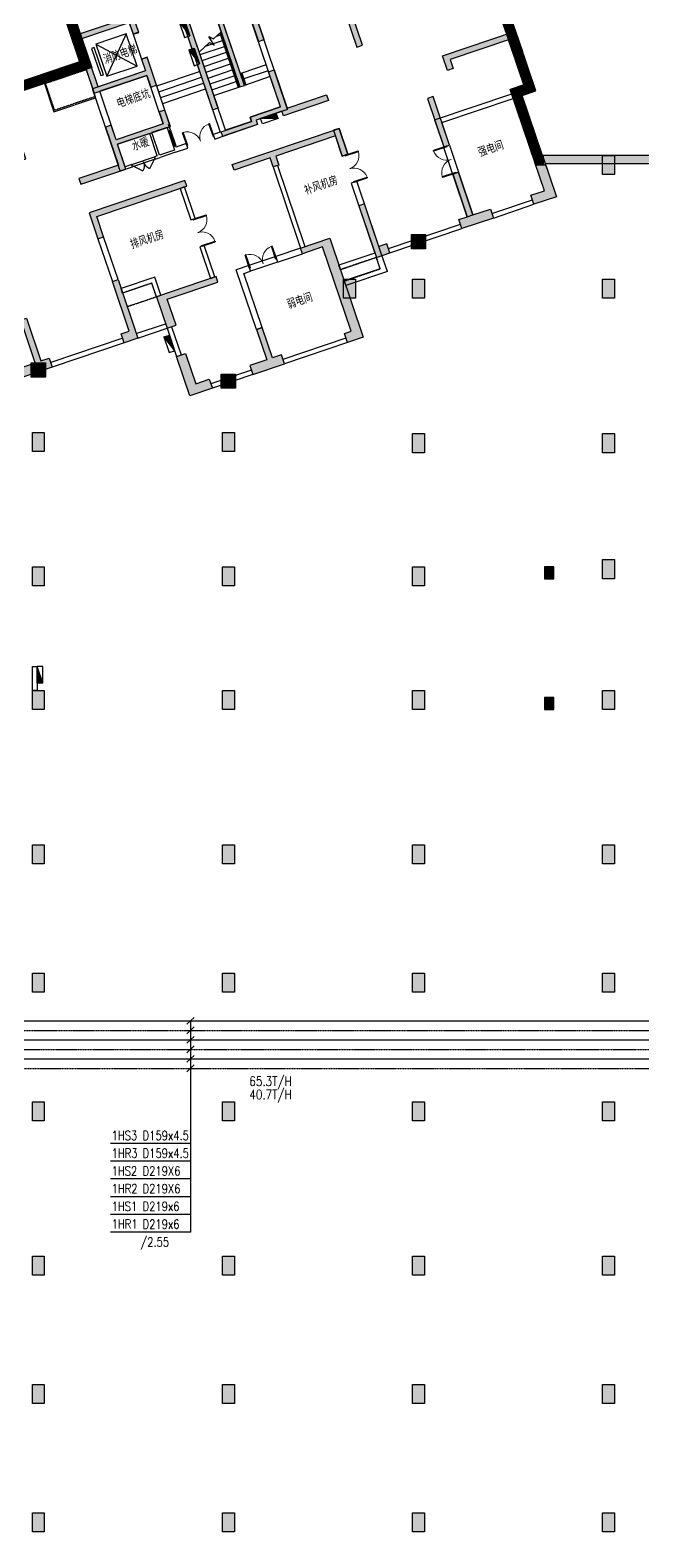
# Model space of a CAD drawing. Extents: x -1348811 to 123514, y -640545 to 749356.
# Drawn here: x -42993 to -17191, y 313260 to 376438 of the extents above; entities that cross this region are included whole.
import ezdxf

# ---------------------------------------------------------------- set-up
doc = ezdxf.new("R2010")
doc.units = 0
doc.header["$LTSCALE"] = 10
doc.header["$MEASUREMENT"] = 0
doc.linetypes.add('DASH', pattern=[0.35, 0.25, -0.1])
doc.layers.get('0').update_dxf_attribs({"linetype": 'CONTINUOUS'})
for name, color, linetype in [('ac-heat-gs', 9, 'CONTINUOUS'), ('AC-PIPE-DIM1', 20, 'CONTINUOUS'), ('COLU', 1, 'CONTINUOUS'), ('COLU_HATCH', 252, 'CONTINUOUS'), ('DIM_SYMB', 3, 'CONTINUOUS'), ('dxsqt', 1, 'CONTINUOUS'), ('jlq', 1, 'CONTINUOUS'), ('JPS-J-0', 6, 'CONTINUOUS'), ('JPS-WALL', 7, 'CONTINUOUS'), ('JPS-X-TEXT', 1, 'CONTINUOUS'), ('JPS-XHS', 7, 'CONTINUOUS'), ('jz', 121, 'CONTINUOUS'), ('OUTLINE', 93, 'DASH'), ('PUB_HATCH', 9, 'CONTINUOUS'), ('Q-200填充', 9, 'CONTINUOUS'), ('STAIR', 9, 'CONTINUOUS'), ('TEXT', 7, 'CONTINUOUS'), ('wall', 8, 'CONTINUOUS'), ('WINDOW', 4, 'CONTINUOUS'), ('防火分区', 6, 'CONTINUOUS')]:
    doc.layers.add(name, color=color, linetype=linetype)
doc.layers.add('ac-temp', color=1, linetype='CONTINUOUS', plot=False)
doc.layers.get('防火分区').off()
doc.styles.add('AC-TXT', font='tj-romans1.shx', dxfattribs={"width": 0.8})
doc.styles.add('TEXT', font='tjromans.shx', dxfattribs={"width": 0.8, "height": 400, "bigfont": 'tjhztxt.shx'})

# ---------------------------------------------------------------- blocks, each defined once
blk = doc.blocks.new('zw')
at = {"layer": 'COLU_HATCH'}
for points in [[(55950, 22500), (56450, 22500), (56450, 21700), (55950, 21700)], [(47899, 19176), (48499, 19176), (48499, 18576), (47899, 18576)], [(45049, 17300), (45549, 17300), (45549, 16500), (45049, 16500)], [(47950, 17300), (48450, 17300), (48450, 16500), (47950, 16500)], [(55950, 17300), (56450, 17300), (56450, 16500), (55950, 16500)], [(31899, 13775), (32499, 13775), (32499, 13175), (31899, 13175)], [(39899, 13309), (40499, 13309), (40499, 12709), (39899, 12709)], [(31950, 10850), (32450, 10850), (32450, 10050), (31950, 10050)], [(39950, 10850), (40450, 10850), (40450, 10050), (39950, 10050)], [(47950, 10800), (48450, 10800), (48450, 10000), (47950, 10000)], [(55950, 10800), (56450, 10800), (56450, 10000), (55950, 10000)], [(31950, 5200), (32450, 5200), (32450, 4400), (31950, 4400)], [(39950, 5200), (40450, 5200), (40450, 4400), (39950, 4400)], [(47950, 5200), (48450, 5200), (48450, 4400), (47950, 4400)], [(53500, 4700), (53900, 4700), (53900, 5200), (53500, 5200)], [(55950, 5500), (56450, 5500), (56450, 4700), (55950, 4700)], [(55950, 0), (56450, 0), (56450, -800), (55950, -800)], [(31950, 0), (32450, 0), (32450, -800), (31950, -800)], [(39950, 0), (40450, 0), (40450, -800), (39950, -800)], [(47950, 0), (48450, 0), (48450, -800), (47950, -800)], [(53500, -800), (53900, -800), (53900, -300), (53500, -300)], [(31950, -6500), (32450, -6500), (32450, -7300), (31950, -7300)], [(39950, -6500), (40450, -6500), (40450, -7300), (39950, -7300)], [(47950, -6500), (48450, -6500), (48450, -7300), (47950, -7300)], [(55950, -6500), (56450, -6500), (56450, -7300), (55950, -7300)], [(31950, -11900), (32450, -11900), (32450, -12700), (31950, -12700)], [(39950, -11900), (40450, -11900), (40450, -12700), (39950, -12700)], [(47950, -11900), (48450, -11900), (48450, -12700), (47950, -12700)], [(55950, -11900), (56450, -11900), (56450, -12700), (55950, -12700)], [(31950, -17300), (32450, -17300), (32450, -18100), (31950, -18100)], [(39950, -17300), (40450, -17300), (40450, -18100), (39950, -18100)], [(47950, -17300), (48450, -17300), (48450, -18100), (47950, -18100)], [(55950, -17300), (56450, -17300), (56450, -18100), (55950, -18100)], [(31950, -23800), (32450, -23800), (32450, -24600), (31950, -24600)], [(39950, -23800), (40450, -23800), (40450, -24600), (39950, -24600)], [(47950, -23800), (48450, -23800), (48450, -24600), (47950, -24600)], [(55950, -23800), (56450, -23800), (56450, -24600), (55950, -24600)], [(31950, -29200), (32450, -29200), (32450, -30000), (31950, -30000)], [(39950, -29200), (40450, -29200), (40450, -30000), (39950, -30000)], [(47950, -29200), (48450, -29200), (48450, -30000), (47950, -30000)], [(55950, -29200), (56450, -29200), (56450, -30000), (55950, -30000)], [(31950, -34600), (32450, -34600), (32450, -35400), (31950, -35400)], [(39950, -34600), (40450, -34600), (40450, -35400), (39950, -35400)], [(47950, -34600), (48450, -34600), (48450, -35400), (47950, -35400)], [(55950, -34600), (56450, -34600), (56450, -35400), (55950, -35400)]]:
    blk.add_hatch(color=256, dxfattribs=at).paths.add_polyline_path(points)
at = {"layer": 'COLU'}
for points in [[(55950, 22500), (56450, 22500), (56450, 21700), (55950, 21700)], [(47899, 19176), (48499, 19176), (48499, 18576), (47899, 18576)], [(45049, 17300), (45549, 17300), (45549, 16500), (45049, 16500)], [(47950, 17300), (48450, 17300), (48450, 16500), (47950, 16500)], [(55950, 17300), (56450, 17300), (56450, 16500), (55950, 16500)], [(31899, 13775), (32499, 13775), (32499, 13175), (31899, 13175)], [(39899, 13309), (40499, 13309), (40499, 12709), (39899, 12709)], [(31950, 10850), (32450, 10850), (32450, 10050), (31950, 10050)], [(39950, 10850), (40450, 10850), (40450, 10050), (39950, 10050)], [(47950, 10800), (48450, 10800), (48450, 10000), (47950, 10000)], [(55950, 10800), (56450, 10800), (56450, 10000), (55950, 10000)], [(31950, 5200), (32450, 5200), (32450, 4400), (31950, 4400)], [(39950, 5200), (40450, 5200), (40450, 4400), (39950, 4400)], [(47950, 5200), (48450, 5200), (48450, 4400), (47950, 4400)], [(53500, 4700), (53900, 4700), (53900, 5200), (53500, 5200)], [(55950, 5500), (56450, 5500), (56450, 4700), (55950, 4700)], [(55950, 0), (56450, 0), (56450, -800), (55950, -800)], [(31950, 0), (32450, 0), (32450, -800), (31950, -800)], [(39950, 0), (40450, 0), (40450, -800), (39950, -800)], [(47950, 0), (48450, 0), (48450, -800), (47950, -800)], [(53500, -800), (53900, -800), (53900, -300), (53500, -300)], [(31950, -6500), (32450, -6500), (32450, -7300), (31950, -7300)], [(39950, -6500), (40450, -6500), (40450, -7300), (39950, -7300)], [(47950, -6500), (48450, -6500), (48450, -7300), (47950, -7300)], [(55950, -6500), (56450, -6500), (56450, -7300), (55950, -7300)], [(31950, -11900), (32450, -11900), (32450, -12700), (31950, -12700)], [(39950, -11900), (40450, -11900), (40450, -12700), (39950, -12700)], [(47950, -11900), (48450, -11900), (48450, -12700), (47950, -12700)], [(55950, -11900), (56450, -11900), (56450, -12700), (55950, -12700)], [(31950, -17300), (32450, -17300), (32450, -18100), (31950, -18100)], [(39950, -17300), (40450, -17300), (40450, -18100), (39950, -18100)], [(47950, -17300), (48450, -17300), (48450, -18100), (47950, -18100)], [(55950, -17300), (56450, -17300), (56450, -18100), (55950, -18100)], [(31950, -23800), (32450, -23800), (32450, -24600), (31950, -24600)], [(39950, -23800), (40450, -23800), (40450, -24600), (39950, -24600)], [(47950, -23800), (48450, -23800), (48450, -24600), (47950, -24600)], [(55950, -23800), (56450, -23800), (56450, -24600), (55950, -24600)], [(31950, -29200), (32450, -29200), (32450, -30000), (31950, -30000)], [(39950, -29200), (40450, -29200), (40450, -30000), (39950, -30000)], [(47950, -29200), (48450, -29200), (48450, -30000), (47950, -30000)], [(55950, -29200), (56450, -29200), (56450, -30000), (55950, -30000)], [(31950, -34600), (32450, -34600), (32450, -35400), (31950, -35400)], [(39950, -34600), (40450, -34600), (40450, -35400), (39950, -35400)], [(47950, -34600), (48450, -34600), (48450, -35400), (47950, -35400)], [(55950, -34600), (56450, -34600), (56450, -35400), (55950, -35400)]]:
    blk.add_lwpolyline(points, close=True, dxfattribs=at)
blk = doc.blocks.new('jlqq')
at = {"layer": 'PUB_HATCH'}
blk.add_hatch(color=256, dxfattribs=at).paths.add_polyline_path([(76705, 15785), (76355, 15785), (76355, 15285), (54578, 15285), (54696, 14935), (76705, 14935)])
at = {"layer": 'jlq'}
for p, q in [((76355, 15285), (54578, 15285)), ((54696, 14935), (54578, 15285)), ((76705, 14935), (54696, 14935))]:
    blk.add_line(p, q, dxfattribs=at)
blk = doc.blocks.new('D-JG--1F')
at = {"layer": 'PUB_HATCH'}
h = blk.add_hatch(color=256, dxfattribs=at)
h.paths.add_polyline_path([(21450, -10000), (19050, -10000), (19050, -10400), (18800, -10400), (18800, -9750), (21450, -9750)])
h.paths.add_polyline_path([(30950, -400), (30950, 300), (28200, 300), (28200, -2700), (27300, -2700), (27300, -3100), (28350, -3100), (28350, -4150), (30700, -4150), (30700, -4675), (30950, -4675), (30950, -3425), (30700, -3425), (30700, -3950), (28600, -3950), (28600, -1800), (30700, -1800), (30700, -2325), (30950, -2325), (30950, -1600), (28600, -1600), (28600, -100), (30700, -100), (30700, -400)])
h.paths.add_polyline_path([(35600, -7600), (35600, -7400), (34450, -7400), (34450, -7600), (32900, -7600), (32900, -7400), (34250, -7400), (34250, -7200), (35600, -7200), (35600, -5650), (35850, -5650), (35850, -7350), (37600, -7350), (37600, -7600)])
h.paths.add_polyline_path([(24750, -3100), (25100, -3100), (25100, -2700), (23550, -2700), (23550, -3100), (24500, -3100), (24500, -5850), (24750, -5850)])
h.paths.add_polyline_path([(39100, -2700), (39100, -3100), (39450, -3100), (39450, -5850), (39700, -5850), (39700, -3100), (40650, -3100), (40650, -2700)])
h.paths.add_polyline_path([(37650, -8850), (37650, -10000), (37400, -10000), (37400, -9100), (34750, -9100), (34750, -9500), (34500, -9500), (34500, -9100), (32900, -9100), (32900, -8850)])
h.paths.add_polyline_path([(42750, -7350), (46000, -7350), (46000, -8250), (45600, -8250), (45600, -7600), (43000, -7600), (43000, -8000), (42750, -8000)])
h.paths.add_polyline_path([(19800, -14100), (19050, -14100), (19050, -12850), (18800, -12850), (18800, -14500), (19800, -14500)])
h.paths.add_polyline_path([(22625, -14100), (23000, -14100), (23000, -14500), (21600, -14500), (21600, -14100), (22375, -14100), (22375, -12200), (22625, -12200)])
h.paths.add_polyline_path([(26800, -14500), (26200, -14500), (26200, -14100), (26550, -14100), (26550, -11900), (26800, -11900)])
h.paths.add_polyline_path([(22625, -11000), (22375, -11000), (22375, -8850), (22625, -8850)])
h.paths.add_polyline_path([(29100, -17100), (29100, -17500), (28100, -17500), (28100, -15750), (28500, -15750), (28500, -17100)])
h.paths.add_polyline_path([(32300, -17100), (31900, -17100), (31900, -15750), (31650, -15750), (31650, -17100), (30900, -17100), (30900, -17500), (32300, -17500)])
h.paths.add_polyline_path([(35800, -17500), (35100, -17500), (35100, -17100), (35400, -17100), (35400, -13350), (34500, -13350), (34500, -13100), (35800, -13100)])
h.paths.add_polyline_path([(28100, -14500), (28500, -14500), (28500, -13350), (30750, -13350), (30750, -13100), (28100, -13100)])
h.paths.add_polyline_path([(26800, -10000), (26800, -9100), (30800, -9100), (30800, -8850), (26550, -8850), (26550, -10000)])
h.paths.add_polyline_path([(28350, -5650), (28350, -7350), (26600, -7350), (26600, -7600), (28600, -7600), (28600, -6500), (30950, -6500), (30950, -6500), (30950, -5775), (30700, -5775), (30700, -6300), (28600, -6300), (28600, -5650)])
h.paths.add_polyline_path([(33100, -1500), (32850, -1500), (32850, -6400), (33100, -6400)])
h.paths.add_polyline_path([(35600, -400), (35600, -4300), (35850, -4300), (35850, -3100), (36900, -3100), (36900, -2700), (36000, -2700), (36000, 0), (35000, 0), (35000, -400)])
h.paths.add_polyline_path([(38000, -14100), (37650, -14100), (37650, -12200), (37400, -12200), (37400, -14500), (38000, -14500)])
h.paths.add_polyline_path([(41575, -8850), (41575, -11000), (41825, -11000), (41825, -8850)])
h.paths.add_polyline_path([(42600, -14100), (42600, -14500), (41200, -14500), (41200, -14100), (41575, -14100), (41575, -12200), (41825, -12200), (41825, -14100)])
h.paths.add_polyline_path([(45000, -14100), (45000, -12850), (45400, -12850), (45400, -14500), (44400, -14500), (44400, -14100)])
h.paths.add_polyline_path([(45600, -9150), (45600, -9600), (45000, -9600), (45000, -10000), (45000, -10000), (45000, -11450), (45400, -11450), (45400, -10000), (46000, -10000), (46000, -9150)])
h.paths.add_polyline_path([(45600, -3900), (45600, -5500), (46000, -5500), (46000, -3500), (44900, -3500), (44900, -3900)])
h.paths.add_polyline_path([(34250, -1700), (34250, -5860), (34450, -5860), (34450, -1700)])
h.paths.add_polyline_path([(34250, -1700), (34250, -5860), (34450, -5860), (34450, -1700)])
h.paths.add_polyline_path([(14550, -7350), (21450, -7350), (21450, -8000), (21200, -8000), (21200, -7600), (18125, -7600), (18125, -10000), (17875, -10000), (17875, -7600), (14800, -7600), (14800, -8000), (14550, -8000)])
h.paths.add_polyline_path([(14550, -10000), (16950, -10000), (16950, -10400), (17200, -10400), (17200, -9750), (14550, -9750)])
h.paths.add_polyline_path([(5050, -400), (5050, 300), (7800, 300), (7800, -2700), (8700, -2700), (8700, -3100), (7650, -3100), (7650, -4150), (5300, -4150), (5300, -4675), (5050, -4675), (5050, -3425), (5300, -3425), (5300, -3950), (7400, -3950), (7400, -1800), (5300, -1800), (5300, -2325), (5050, -2325), (5050, -1600), (7400, -1600), (7400, -100), (5300, -100), (5300, -400)])
h.paths.add_polyline_path([(400, -7600), (400, -7400), (1550, -7400), (1550, -7600), (3100, -7600), (3100, -7400), (1750, -7400), (1750, -7200), (400, -7200), (400, -5650), (150, -5650), (150, -7350), (-1600, -7350), (-1600, -7600)])
h.paths.add_polyline_path([(11250, -3100), (10900, -3100), (10900, -2700), (12450, -2700), (12450, -3100), (11500, -3100), (11500, -5850), (11250, -5850)])
h.paths.add_polyline_path([(-3100, -2700), (-3100, -3100), (-3450, -3100), (-3450, -5850), (-3700, -5850), (-3700, -3100), (-4650, -3100), (-4650, -2700)])
h.paths.add_polyline_path([(-1650, -8850), (-1650, -10000), (-1400, -10000), (-1400, -9100), (1250, -9100), (1250, -9500), (1500, -9500), (1500, -9100), (3100, -9100), (3100, -8850)])
h.paths.add_polyline_path([(-6750, -7350), (-10000, -7350), (-10000, -8250), (-9600, -8250), (-9600, -7600), (-7000, -7600), (-7000, -8000), (-6750, -8000)])
h.paths.add_polyline_path([(16200, -14100), (16950, -14100), (16950, -12850), (17200, -12850), (17200, -14500), (16200, -14500)])
h.paths.add_polyline_path([(13375, -14100), (13000, -14100), (13000, -14500), (14400, -14500), (14400, -14100), (13625, -14100), (13625, -12200), (13375, -12200)])
h.paths.add_polyline_path([(9200, -14500), (9800, -14500), (9800, -14100), (9450, -14100), (9450, -11900), (9200, -11900)])
h.paths.add_polyline_path([(13375, -11000), (13625, -11000), (13625, -8850), (13375, -8850)])
h.paths.add_polyline_path([(6900, -17100), (6900, -17500), (7900, -17500), (7900, -15750), (7500, -15750), (7500, -17100)])
h.paths.add_polyline_path([(3700, -17100), (4100, -17100), (4100, -15750), (4350, -15750), (4350, -17100), (5100, -17100), (5100, -17500), (3700, -17500)])
h.paths.add_polyline_path([(200, -17500), (900, -17500), (900, -17100), (600, -17100), (600, -13350), (1500, -13350), (1500, -13100), (200, -13100)])
h.paths.add_polyline_path([(7900, -14500), (7500, -14500), (7500, -13350), (5250, -13350), (5250, -13100), (7900, -13100)])
h.paths.add_polyline_path([(9200, -10000), (9200, -9100), (5200, -9100), (5200, -8850), (9450, -8850), (9450, -10000)])
h.paths.add_polyline_path([(7650, -5650), (7650, -7350), (9400, -7350), (9400, -7600), (7400, -7600), (7400, -6500), (5050, -6500), (5050, -6500), (5050, -5775), (5300, -5775), (5300, -6300), (7400, -6300), (7400, -5650)])
h.paths.add_polyline_path([(2900, -1500), (3150, -1500), (3150, -6400), (2900, -6400)])
h.paths.add_polyline_path([(400, -400), (400, -4300), (150, -4300), (150, -3100), (-900, -3100), (-900, -2700), (0, -2700), (0, 0), (1000, 0), (1000, -400)])
h.paths.add_polyline_path([(-2000, -14100), (-1650, -14100), (-1650, -12200), (-1400, -12200), (-1400, -14500), (-2000, -14500)])
h.paths.add_polyline_path([(-5575, -8850), (-5575, -11000), (-5825, -11000), (-5825, -8850)])
h.paths.add_polyline_path([(-6600, -14100), (-6600, -14500), (-5200, -14500), (-5200, -14100), (-5575, -14100), (-5575, -12200), (-5825, -12200), (-5825, -14100)])
h.paths.add_polyline_path([(-9000, -14100), (-9000, -12850), (-9400, -12850), (-9400, -14500), (-8400, -14500), (-8400, -14100)])
h.paths.add_polyline_path([(-9600, -9150), (-9600, -9600), (-9000, -9600), (-9000, -10000), (-9000, -10000), (-9000, -11450), (-9400, -11450), (-9400, -10000), (-10000, -10000), (-10000, -9150)])
h.paths.add_polyline_path([(-9600, -3900), (-9600, -5500), (-10000, -5500), (-10000, -3500), (-8900, -3500), (-8900, -3900)])
h.paths.add_polyline_path([(1750, -1700), (1750, -5860), (1550, -5860), (1550, -1700)])
h.paths.add_polyline_path([(1750, -1700), (1750, -5860), (1550, -5860), (1550, -1700)])
edge = h.paths.add_edge_path(flags=17)
edge.add_line((17875, -5500), (18125, -5500))
edge.add_line((18125, -5500), (18125, -3900))
edge.add_line((18125, -3900), (19300, -3900))
edge.add_line((19300, -3900), (19300, -3500))
edge.add_line((19300, -3500), (16700, -3500))
edge.add_line((16700, -3500), (16700, -3900))
edge.add_line((16700, -3900), (17875, -3900))
edge.add_line((17875, -3900), (17875, -5500))
edge.add_line((17875, -5500), (18125, -5500))
h.paths.add_polyline_path([(17875, -5500), (18125, -5500), (18125, -3900), (19300, -3900), (19300, -3500), (16700, -3500), (16700, -3900), (17875, -3900)], flags=17)
edge = h.paths.add_edge_path()
edge.add_line((21600, -3100), (22350, -3100))
edge.add_line((22350, -3100), (22350, -2700))
edge.add_line((22350, -2700), (21200, -2700))
edge.add_line((21200, -2700), (21200, -3500))
edge.add_line((21200, -3500), (20900, -3500))
edge.add_line((20900, -3500), (20900, -3900))
edge.add_line((20900, -3900), (21200, -3900))
edge.add_line((21200, -3900), (21200, -5150))
edge.add_line((21200, -5150), (21450, -5150))
edge.add_line((21450, -5150), (21450, -3900))
edge.add_line((21450, -3900), (21600, -3900))
edge.add_line((21600, -3900), (21600, -3100))
edge.add_line((42600, -3100), (41850, -3100))
edge.add_line((41850, -3100), (41850, -2700))
edge.add_line((41850, -2700), (43000, -2700))
edge.add_line((43000, -2700), (43000, -3500))
edge.add_line((43000, -3500), (43300, -3500))
edge.add_line((43300, -3500), (43300, -3900))
edge.add_line((43300, -3900), (43000, -3900))
edge.add_line((43000, -3900), (43000, -5150))
edge.add_line((43000, -5150), (42750, -5150))
edge.add_line((42750, -5150), (42750, -3900))
edge.add_line((42750, -3900), (42600, -3900))
edge.add_line((42600, -3900), (42600, -3100))
edge.add_line((14400, -3100), (13650, -3100))
edge.add_line((13650, -3100), (13650, -2700))
edge.add_line((13650, -2700), (14800, -2700))
edge.add_line((14800, -2700), (14800, -3500))
edge.add_line((14800, -3500), (15100, -3500))
edge.add_line((15100, -3500), (15100, -3900))
edge.add_line((15100, -3900), (14800, -3900))
edge.add_line((14800, -3900), (14800, -5150))
edge.add_line((14800, -5150), (14550, -5150))
edge.add_line((14550, -5150), (14550, -3900))
edge.add_line((14550, -3900), (14400, -3900))
edge.add_line((14400, -3900), (14400, -3100))
edge.add_line((-6600, -3100), (-5850, -3100))
edge.add_line((-5850, -3100), (-5850, -2700))
edge.add_line((-5850, -2700), (-7000, -2700))
edge.add_line((-7000, -2700), (-7000, -3500))
edge.add_line((-7000, -3500), (-7300, -3500))
edge.add_line((-7300, -3500), (-7300, -3900))
edge.add_line((-7300, -3900), (-7000, -3900))
edge.add_line((-7000, -3900), (-7000, -5150))
edge.add_line((-7000, -5150), (-6750, -5150))
edge.add_line((-6750, -5150), (-6750, -3900))
edge.add_line((-6750, -3900), (-6600, -3900))
edge.add_line((-6600, -3900), (-6600, -3100))
for points in [[(1750, -1700), (1550, -1700), (1550, -5860), (1750, -5860)], [(34450, -1700), (34250, -1700), (34250, -5860), (34450, -5860)], [(-5850, -3100), (-5850, -2700), (-7000, -2700), (-7000, -3500), (-7300, -3500), (-7300, -3900), (-7000, -3900), (-7000, -5150), (-6750, -5150), (-6750, -3900), (-6600, -3900), (-6600, -3100)], [(14400, -3900), (14550, -3900), (14550, -5150), (14800, -5150), (14800, -3900), (15100, -3900), (15100, -3500), (14800, -3500), (14800, -2700), (13650, -2700), (13650, -3100), (14400, -3100)], [(22350, -3100), (22350, -2700), (21200, -2700), (21200, -3500), (20900, -3500), (20900, -3900), (21200, -3900), (21200, -5150), (21450, -5150), (21450, -3900), (21600, -3900), (21600, -3100)], [(42600, -3900), (42750, -3900), (42750, -5150), (43000, -5150), (43000, -3900), (43300, -3900), (43300, -3500), (43000, -3500), (43000, -2700), (41850, -2700), (41850, -3100), (42600, -3100)]]:
    blk.add_hatch(color=256, dxfattribs=at).paths.add_polyline_path(points)
at = {"layer": 'dxsqt'}
for points in [[(400, -400), (400, -4300), (150, -4300), (150, -3100), (-900, -3100), (-900, -2700), (0, -2700), (0, 0), (1000, 0), (1000, -400), (400, -400)], [(5050, -400), (5050, 300), (7800, 300), (7800, -2700), (8700, -2700), (8700, -3100), (7650, -3100), (7650, -4150), (5300, -4150), (5300, -4675), (5050, -4675), (5050, -3425), (5300, -3425), (5300, -3950), (7400, -3950), (7400, -1800), (5300, -1800), (5300, -2325), (5050, -2325), (5050, -1600), (7400, -1600), (7400, -100), (5300, -100), (5300, -400), (5050, -400)], [(30950, -400), (30950, 300), (28200, 300), (28200, -2700), (27300, -2700), (27300, -3100), (28350, -3100), (28350, -4150), (30700, -4150), (30700, -4675), (30950, -4675), (30950, -3425), (30700, -3425), (30700, -3950), (28600, -3950), (28600, -1800), (30700, -1800), (30700, -2325), (30950, -2325), (30950, -1600), (28600, -1600), (28600, -100), (30700, -100), (30700, -400), (30950, -400)], [(35600, -400), (35600, -4300), (35850, -4300), (35850, -3100), (36900, -3100), (36900, -2700), (36000, -2700), (36000, 0), (35000, 0), (35000, -400), (35600, -400)], [(-6600, -3100), (-5850, -3100), (-5850, -2700), (-7000, -2700), (-7000, -3500), (-7300, -3500), (-7300, -3900), (-7000, -3900), (-7000, -5150), (-6750, -5150), (-6750, -3900), (-6600, -3900), (-6600, -3100)], [(-3100, -2700), (-3100, -3100), (-3450, -3100), (-3450, -5850), (-3700, -5850), (-3700, -3100), (-4650, -3100), (-4650, -2700), (-3100, -2700)], [(11250, -3100), (10900, -3100), (10900, -2700), (12450, -2700), (12450, -3100), (11500, -3100), (11500, -5850), (11250, -5850), (11250, -3100)], [(14400, -3100), (13650, -3100), (13650, -2700), (14800, -2700), (14800, -3500), (15100, -3500), (15100, -3900), (14800, -3900), (14800, -5150), (14550, -5150), (14550, -3900), (14400, -3900), (14400, -3100)], [(21600, -3100), (22350, -3100), (22350, -2700), (21200, -2700), (21200, -3500), (20900, -3500), (20900, -3900), (21200, -3900), (21200, -5150), (21450, -5150), (21450, -3900), (21600, -3900), (21600, -3100)], [(24750, -3100), (25100, -3100), (25100, -2700), (23550, -2700), (23550, -3100), (24500, -3100), (24500, -5850), (24750, -5850), (24750, -3100)], [(39100, -2700), (39100, -3100), (39450, -3100), (39450, -5850), (39700, -5850), (39700, -3100), (40650, -3100), (40650, -2700), (39100, -2700)], [(42600, -3100), (41850, -3100), (41850, -2700), (43000, -2700), (43000, -3500), (43300, -3500), (43300, -3900), (43000, -3900), (43000, -5150), (42750, -5150), (42750, -3900), (42600, -3900), (42600, -3100)], [(-9600, -3900), (-9600, -5500), (-10000, -5500), (-10000, -3500), (-8900, -3500), (-8900, -3900), (-9600, -3900)], [(17875, -5500), (18125, -5500), (18125, -3900), (19300, -3900), (19300, -3500), (16700, -3500), (16700, -3900), (17875, -3900), (17875, -5500), (18125, -5500)], [(45600, -3900), (45600, -5500), (46000, -5500), (46000, -3500), (44900, -3500), (44900, -3900), (45600, -3900)], [(7650, -5650), (7650, -7350), (9400, -7350), (9400, -7600), (7400, -7600), (7400, -6500), (5050, -6500), (5050, -6500), (5050, -6500), (5050, -5775), (5300, -5775), (5300, -6300), (7400, -6300), (7400, -5650), (7650, -5650)], [(28350, -5650), (28350, -7350), (26600, -7350), (26600, -7600), (28600, -7600), (28600, -6500), (30950, -6500), (30950, -6500), (30950, -6500), (30950, -5775), (30700, -5775), (30700, -6300), (28600, -6300), (28600, -5650), (28350, -5650)], [(-6750, -7350), (-10000, -7350), (-10000, -8250), (-9600, -8250), (-9600, -7600), (-7000, -7600), (-7000, -8000), (-6750, -8000), (-6750, -7350)], [(14550, -7350), (21450, -7350), (21450, -8000), (21200, -8000), (21200, -7600), (18125, -7600), (18125, -10000), (17875, -10000), (17875, -7600), (14800, -7600), (14800, -8000), (14550, -8000), (14550, -7350)], [(42750, -7350), (46000, -7350), (46000, -8250), (45600, -8250), (45600, -7600), (43000, -7600), (43000, -8000), (42750, -8000), (42750, -7350)], [(-9600, -9150), (-9600, -9600), (-9000, -9600), (-9000, -10000), (-9000, -10000), (-9000, -11450), (-9400, -11450), (-9400, -10000), (-10000, -10000), (-10000, -9150), (-9600, -9150)], [(-1650, -8850), (-1650, -10000), (-1400, -10000), (-1400, -9100), (1250, -9100), (1250, -9500), (1500, -9500), (1500, -9100), (3100, -9100), (3100, -8850), (-1650, -8850)], [(37650, -8850), (37650, -10000), (37400, -10000), (37400, -9100), (34750, -9100), (34750, -9500), (34500, -9500), (34500, -9100), (32900, -9100), (32900, -8850), (37650, -8850)], [(45600, -9150), (45600, -9600), (45000, -9600), (45000, -10000), (45000, -10000), (45000, -11450), (45400, -11450), (45400, -10000), (46000, -10000), (46000, -9150), (45600, -9150)], [(9200, -14500), (9800, -14500), (9800, -14100), (9450, -14100), (9450, -11900), (9200, -11900), (9200, -14500)], [(26800, -14500), (26200, -14500), (26200, -14100), (26550, -14100), (26550, -11900), (26800, -11900), (26800, -14500)], [(-6600, -14100), (-6600, -14500), (-5200, -14500), (-5200, -14100), (-5575, -14100), (-5575, -12200), (-5825, -12200), (-5825, -14100), (-6600, -14100)], [(13375, -14100), (13000, -14100), (13000, -14500), (14400, -14500), (14400, -14100), (13625, -14100), (13625, -12200), (13375, -12200), (13375, -14100)], [(22625, -14100), (23000, -14100), (23000, -14500), (21600, -14500), (21600, -14100), (22375, -14100), (22375, -12200), (22625, -12200), (22625, -14100)], [(42600, -14100), (42600, -14500), (41200, -14500), (41200, -14100), (41575, -14100), (41575, -12200), (41825, -12200), (41825, -14100), (42600, -14100)], [(-9000, -14100), (-9000, -12850), (-9400, -12850), (-9400, -14500), (-8400, -14500), (-8400, -14100), (-9000, -14100)], [(200, -17500), (900, -17500), (900, -17100), (600, -17100), (600, -13350), (1500, -13350), (1500, -13100), (200, -13100), (200, -17500)], [(7900, -14500), (7500, -14500), (7500, -13350), (5250, -13350), (5250, -13100), (7900, -13100), (7900, -14500)], [(16200, -14100), (16950, -14100), (16950, -12850), (17200, -12850), (17200, -14500), (16200, -14500), (16200, -14100)], [(19800, -14100), (19050, -14100), (19050, -12850), (18800, -12850), (18800, -14500), (19800, -14500), (19800, -14100)], [(28100, -14500), (28500, -14500), (28500, -13350), (30750, -13350), (30750, -13100), (28100, -13100), (28100, -14500)], [(35800, -17500), (35100, -17500), (35100, -17100), (35400, -17100), (35400, -13350), (34500, -13350), (34500, -13100), (35800, -13100), (35800, -17500)], [(45000, -14100), (45000, -12850), (45400, -12850), (45400, -14500), (44400, -14500), (44400, -14100), (45000, -14100)], [(3700, -17100), (4100, -17100), (4100, -15750), (4350, -15750), (4350, -17100), (5100, -17100), (5100, -17500), (3700, -17500), (3700, -17100)], [(6900, -17100), (6900, -17500), (7900, -17500), (7900, -15750), (7500, -15750), (7500, -17100), (6900, -17100)], [(29100, -17100), (29100, -17500), (28100, -17500), (28100, -15750), (28500, -15750), (28500, -17100), (29100, -17100)], [(32300, -17100), (31900, -17100), (31900, -15750), (31650, -15750), (31650, -17100), (30900, -17100), (30900, -17500), (32300, -17500), (32300, -17100)]]:
    blk.add_lwpolyline(points, dxfattribs=at)
for points in [[(1750, -1700), (1750, -5860), (1550, -5860), (1550, -1700)], [(1750, -1700), (1750, -5860), (1550, -5860), (1550, -1700)], [(2900, -1500), (3150, -1500), (3150, -6400), (2900, -6400)], [(33100, -1500), (32850, -1500), (32850, -6400), (33100, -6400)], [(34250, -1700), (34250, -5860), (34450, -5860), (34450, -1700)], [(34250, -1700), (34250, -5860), (34450, -5860), (34450, -1700)], [(400, -7600), (400, -7400), (1550, -7400), (1550, -7600), (3100, -7600), (3100, -7400), (1750, -7400), (1750, -7200), (400, -7200), (400, -5650), (150, -5650), (150, -7350), (-1600, -7350), (-1600, -7600)], [(35600, -7600), (35600, -7400), (34450, -7400), (34450, -7600), (32900, -7600), (32900, -7400), (34250, -7400), (34250, -7200), (35600, -7200), (35600, -5650), (35850, -5650), (35850, -7350), (37600, -7350), (37600, -7600)], [(-5575, -8850), (-5575, -11000), (-5825, -11000), (-5825, -8850)], [(9200, -10000), (9200, -9100), (5200, -9100), (5200, -8850), (9450, -8850), (9450, -10000)], [(13375, -11000), (13625, -11000), (13625, -8850), (13375, -8850)], [(22625, -11000), (22375, -11000), (22375, -8850), (22625, -8850)], [(26800, -10000), (26800, -9100), (30800, -9100), (30800, -8850), (26550, -8850), (26550, -10000)], [(41575, -8850), (41575, -11000), (41825, -11000), (41825, -8850)], [(14550, -10000), (16950, -10000), (16950, -10400), (17200, -10400), (17200, -9750), (14550, -9750)], [(21450, -10000), (19050, -10000), (19050, -10400), (18800, -10400), (18800, -9750), (21450, -9750)], [(-2000, -14100), (-1650, -14100), (-1650, -12200), (-1400, -12200), (-1400, -14500), (-2000, -14500)], [(38000, -14100), (37650, -14100), (37650, -12200), (37400, -12200), (37400, -14500), (38000, -14500)]]:
    blk.add_lwpolyline(points, close=True, dxfattribs=at)
blk = doc.blocks.new('DTTT')
at = {"layer": 'jz'}
for p, q in [((748, -792), (-748, 792)), ((-748, -792), (748, 792))]:
    blk.add_line(p, q, dxfattribs=at)
for points in [[(-748, -792), (-748, 792), (748, 792), (748, -792)], [(-1003, -673), (-1003, 673), (-871, 673), (-871, -673)]]:
    blk.add_lwpolyline(points, close=True, dxfattribs=at)
blk = doc.blocks.new('DXHS')
at = {"layer": 'JPS-XHS'}
blk.add_hatch(color=256, dxfattribs=at).paths.add_polyline_path([(-350, 240), (-350, 0), (350, 0)])
at = {"layer": 'JPS-XHS', "linetype": 'Continuous'}
for p, q in [((-350, 240), (-350, 0)), ((-350, 240), (350, 240)), ((-350, 0), (350, 0)), ((350, 240), (350, 0))]:
    blk.add_line(p, q, dxfattribs=at)
at = {"layer": 'JPS-XHS'}
blk.add_line((-350, 240), (350, 0), dxfattribs=at)
blk = doc.blocks.new('A$C154042D1')
at = {"layer": 'JPS-XHS'}
for p, rotation in [((13000, -2800), 270), ((13000, -4050), 270), ((44850, -7400), 180)]:
    blk.add_blockref('DXHS', p, dxfattribs=dict(at, rotation=rotation))
at = {"layer": 'JPS-XHS', "xscale": -1}
for p, rotation in [((42800, -2800), 90), ((42800, -4050), 90), ((10950, -7400), 180)]:
    blk.add_blockref('DXHS', p, dxfattribs=dict(at, rotation=rotation))
blk = doc.blocks.new('$DorLib2D$00000002')
for p, q in [((-0.5, 0), (-0.5, 0.4875)), ((-0.475, 0.4875), (-0.5, 0.4875)), ((-0.475, 0), (-0.475, 0.4875)), ((0.475, 0), (0.475, 0.4875)), ((0.475, 0.4875), (0.5, 0.4875)), ((0.5, 0), (0.5, 0.4875)), ((-0.5, 0), (-0.475, 0)), ((0.5, 0), (0.475, 0))]:
    blk.add_line(p, q)
at = {"lineweight": 13}
for centre, start, end in [((-0.4875, 0), 0, 88.53072), ((0.4875, 0), 91.46928, 180)]:
    blk.add_arc(centre, 0.4875, start, end, dxfattribs=at)
blk = doc.blocks.new('$WINLIB2D$00000001')
for p, q in [((-0.5, 0.5), (0.5, 0.5)), ((-0.5, 0.5), (-0.5, -0.5)), ((0.5, 0.167), (-0.5, 0.167)), ((0.5, -0.5), (0.5, 0.5)), ((0.5, -0.167), (-0.5, -0.167)), ((-0.5, -0.5), (0.5, -0.5))]:
    blk.add_line(p, q)
blk = doc.blocks.new('$DorLib2D$00000116')
at = {"color": 0}
for p, q in [((-0.5, 0), (-0.146, 0.354)), ((0.5, 0), (0.146, 0.354))]:
    blk.add_line(p, q, dxfattribs=at)
for centre, start, end in [((-0.5, 0), 0, 45), ((0.5, 0), 135, 180)]:
    blk.add_arc(centre, 0.5, start, end, dxfattribs=at)
blk = doc.blocks.new('zzzz')
at = {"layer": 'DIM_SYMB'}
blk.add_lwpolyline([(14773, 8860), (15204, 9262), (15403, 9160), (15171, 9518), (15369, 9415), (15697, 9721)], dxfattribs=at)
for points in [[(15902, 7204, 0, 0, 0), (15368, 8785, 80, 0, 0), (15273, 9070, 0, 0, 0)], [(17081, 8151, 0, 0, 0), (17152, 7943, 80, 0, 0), (17248, 7659, 0, 0, 0)]]:
    blk.add_lwpolyline(points, format="xyseb", dxfattribs=at)
at = {"layer": 'JPS-J-0', "linetype": 'DASH'}
blk.add_lwpolyline([(10007, 8128), (10391, 6991), (8686, 6415), (8302, 7552)], close=True, dxfattribs=at)
at = {"layer": 'JPS-J-0'}
blk.add_lwpolyline([(8254, 7536), (8654, 6352), (10407, 6943)], dxfattribs=at)
at = {"layer": 'OUTLINE'}
for points in [[(20872, -765), (22388, -253), (22228, 221), (20712, -291)], [(11737, -1843), (12969, -1427), (12777, -859), (11545, -1274)]]:
    blk.add_lwpolyline(points, close=True, dxfattribs=at)
at = {"layer": 'Q-200填充', "const_width": 400}
for points in [[(29290, 4313), (29079, 4313), (28115, 7169), (28684, 7361), (26733, 13140)], [(9031, 11175), (9991, 8333), (3358, 6094), (3614, 5336), (-2829, 3161), (-3084, 3919), (-9717, 1681), (-10676, 4523), (-15082, 3036), (-14986, 2751), (-17592, 1872), (-16728, -686), (-23360, -2925), (-23105, -3683), (-25947, -4643), (-24128, -10031)]]:
    blk.add_lwpolyline(points, dxfattribs=at)
at = {"layer": 'STAIR'}
for p, q in [((11986, 9613), (12338, 8571)), ((15502, 9539), (15665, 9594)), ((15640, 9668), (16414, 7377)), ((15673, 9698), (16452, 7390)), ((15703, 9607), (15732, 9617)), ((14808, 8756), (15832, 9102)), ((14892, 8510), (15915, 8855)), ((15040, 9109), (15749, 9348)), ((15219, 9444), (15277, 9463)), ((15786, 9361), (15815, 9370)), ((15870, 9114), (15898, 9124)), ((15953, 8868), (15981, 8878)), ((14975, 8263), (15998, 8609)), ((15058, 8017), (16081, 8363)), ((16036, 8622), (16064, 8631)), ((16119, 8375), (16147, 8385)), ((17593, 8324), (16570, 7979)), ((12982, 7443), (14783, 8051)), ((13066, 7197), (14866, 7804)), ((15141, 7771), (16164, 8116)), ((15224, 7524), (16247, 7870)), ((15307, 7278), (16331, 7623)), ((16202, 8129), (16231, 8139)), ((16285, 7883), (16314, 7892)), ((16369, 7636), (16397, 7646)), ((16532, 7966), (16503, 7956)), ((16532, 7966), (16503, 7956)), ((16570, 7979), (16532, 7966)), ((16532, 7966), (16698, 7473)), ((16570, 7979), (16736, 7486)), ((16615, 7719), (16586, 7710)), ((17676, 8078), (16653, 7732)), ((17759, 7831), (16670, 7463)), ((13149, 6950), (14949, 7558)), ((13232, 6704), (15032, 7312)), ((15391, 7032), (16480, 7400))]:
    blk.add_line(p, q, dxfattribs=at)
at = {"layer": 'wall'}
for p, q in [((16670, 7463), (15339, 11405)), ((13727, 11177), (15646, 5493)), ((15883, 5573), (13964, 11257)), ((16480, 7400), (15150, 11341)), ((11786, 10206), (11986, 9613)), ((12223, 9693), (12023, 10286)), ((18188, 6562), (16876, 10446)), ((18489, 6452), (17113, 10526)), ((11986, 9613), (12223, 9693)), ((12575, 8651), (12338, 8571)), ((12338, 8571), (12506, 8074)), ((12775, 8059), (12575, 8651)), ((12506, 8074), (10279, 7322)), ((12570, 7884), (10580, 7213)), ((13257, 5847), (12570, 7884)), ((13526, 5832), (12775, 8059)), ((11063, 5001), (10279, 7322)), ((11268, 5176), (10580, 7213)), ((16480, 7400), (16670, 7463)), ((24680, 6009), (27926, 7105)), ((27926, 7105), (27990, 6915)), ((18188, 6562), (16909, 6130)), ((18489, 6452), (17162, 6004)), ((24981, 5900), (27990, 6915)), ((13257, 5847), (12717, 5665)), ((13416, 5690), (12781, 5475)), ((13416, 5690), (13464, 5548)), ((13559, 5580), (13479, 5816)), ((17226, 5815), (15852, 5351)), ((16973, 5940), (15883, 5573)), ((16909, 6130), (16973, 5940)), ((17162, 6004), (17226, 5815)), ((24680, 6009), (25064, 4872)), ((25301, 4952), (24981, 5900)), ((12717, 5665), (11268, 5176)), ((12686, 5443), (11332, 4986)), ((13006, 4496), (12686, 5443)), ((13101, 4528), (12781, 5475)), ((13464, 5548), (13559, 5580)), ((15646, 5493), (15362, 5397)), ((15362, 5397), (15426, 5207)), ((15426, 5207), (15852, 5351)), ((20658, 5654), (20421, 5574)), ((20421, 5574), (20789, 4484)), ((21026, 4564), (20658, 5654)), ((11447, 3864), (11063, 5001)), ((11651, 4039), (11332, 4986)), ((13006, 4496), (12883, 4454)), ((12883, 4454), (12915, 4360)), ((12915, 4360), (13133, 4433)), ((13736, 4742), (13101, 4528)), ((13768, 4647), (13133, 4433)), ((13783, 4916), (13688, 4884)), ((13688, 4884), (13736, 4742)), ((13768, 4647), (14289, 4823)), ((13799, 4869), (13783, 4916)), ((14225, 5013), (13799, 4869)), ((14289, 4823), (14225, 5013)), ((20789, 4484), (21026, 4564)), ((25064, 4872), (25301, 4952)), ((29223, 4512), (29808, 2779)), ((11447, 3864), (11968, 4040)), ((11936, 4135), (11651, 4039)), ((11968, 4040), (11936, 4135)), ((17881, 4031), (19033, 620)), ((18071, 4095), (19222, 684)), ((25685, 3815), (25448, 3735)), ((26293, 2015), (25685, 3815)), ((14153, 3194), (13963, 3130)), ((14601, 1868), (14153, 3194)), ((21409, 3427), (21173, 3347)), ((21173, 3347), (22164, 410)), ((22433, 396), (21409, 3427)), ((25448, 3735), (26056, 1935)), ((13963, 3130), (14411, 1804)), ((27091, 2073), (28796, 2649)), ((26056, 1935), (26293, 2015)), ((27155, 1884), (28860, 2460)), ((14411, 1804), (14601, 1868)), ((22733, 602), (25764, 1626)), ((22796, 413), (25828, 1436)), ((10509, 1014), (11116, -786)), ((11353, -706), (10746, 1094)), ((14984, 731), (14795, 667)), ((14795, 667), (15243, -660)), ((15432, -596), (14984, 731)), ((19033, 620), (17990, 268)), ((17990, 268), (18070, 31)), ((18070, 31), (19113, 383)), ((19113, 383), (19033, 620)), ((22164, 410), (20648, -101)), ((22228, 221), (20712, -291)), ((22388, -253), (22228, 221)), ((22689, -362), (22433, 396)), ((12902, -605), (11481, -1085)), ((13158, -1363), (12902, -605)), ((15243, -660), (15432, -596)), ((16853, -116), (16332, -292)), ((17180, -2803), (16332, -292)), ((16649, -449), (16933, -353)), ((17417, -2723), (16649, -449)), ((16933, -353), (16853, -116)), ((20712, -291), (20648, -101)), ((22388, -253), (20872, -765)), ((22689, -362), (20936, -954)), ((11545, -1274), (11481, -1085)), ((12777, -859), (11545, -1274)), ((12969, -1427), (12777, -859)), ((20936, -954), (20872, -765)), ((12969, -1427), (13158, -1363)), ((12121, -2980), (13353, -2564)), ((12185, -3169), (13416, -2754)), ((13416, -2754), (13816, -3938)), ((13606, -2690), (14006, -3874)), ((17180, -2803), (17417, -2723)), ((11552, -3172), (8520, -4195)), ((11616, -3361), (8584, -4385)), ((20944, -3168), (18291, -4063)), ((21008, -3357), (18355, -4253)), ((16965, -4511), (15259, -5087)), ((17029, -4701), (15323, -5276))]:
    blk.add_line(p, q, dxfattribs=at)
for points in [[(29223, 4513), (29223, 4513), (28369, 7043), (28937, 7235), (26858, 13394)], [(8778, 11301), (9737, 8459), (3105, 6220), (3361, 5462), (-2703, 3415), (-2959, 4173), (-9591, 1934), (-10551, 4776), (-15336, 3161), (-15240, 2877), (-17845, 1997), (-16982, -561), (-23614, -2800), (-23358, -3557), (-26200, -4517)], [(29358, 4113), (28936, 4113), (27862, 7294), (28430, 7486), (26607, 12887)], [(9285, 11050), (10244, 8208), (3612, 5969), (3868, 5211), (-2954, 2908), (-3210, 3666), (-9842, 1427), (-10802, 4269), (-14829, 2910), (-14733, 2626), (-17338, 1746), (-16475, -812), (-23107, -3051), (-22851, -3809), (-25694, -4768), (-23743, -10548), (-24122, -10676)]]:
    blk.add_lwpolyline(points, dxfattribs=at)
at = {"layer": 'WINDOW', "linetype": 'DASH'}
for p, q in [((12223, 9693), (11986, 9613)), ((12338, 8571), (12575, 8651))]:
    blk.add_line(p, q, dxfattribs=at)
at = {"layer": 'WINDOW'}
for p, q in [((11936, 4135), (12883, 4454)), ((25052, 4868), (25436, 3731)), ((25301, 4952), (25685, 3815)), ((12915, 4360), (11968, 4040)), ((17990, 268), (16853, -116)), ((18070, 31), (16933, -353))]:
    blk.add_line(p, q, dxfattribs=at)
at = {"layer": 'JPS-X-TEXT', "rotation": 18.65275007800746}
blk.add_blockref('A$C154042D1', (-27178, -1153), dxfattribs=at)
at = {"layer": 'PUB_HATCH', "rotation": 18.65275007800746}
blk.add_blockref('D-JG--1F', (-17845, 1997), dxfattribs=at)
at = {"layer": 'STAIR', "xscale": -0.9000000000286863, "yscale": 0.9000000000125717, "zscale": 0.9, "rotation": 198.6527500780452}
blk.add_blockref('DTTT', (11289, 8734), dxfattribs=at)
at = {"layer": 'WINDOW'}
for name, p, xscale, yscale, zscale, rotation in [('$DorLib2D$00000002', (14825, 5110), 1200, -1200, 1200, 198.6527500777015), ('$WINLIB2D$00000001', (13623, 5232), -700, 100, -700, 108.6527500774903), ('$DorLib2D$00000002', (21099, 3956), -1200, -1200, -1200, 108.6527500774918), ('$DorLib2D$00000002', (25375, 4344), 1200, -1200, 1200, 288.6527500688375), ('$DorLib2D$00000116', (12425, 4247), -1000, 1000, -1000, 198.6527500777301), ('$DorLib2D$00000002', (14698, 1267), -1200, -1200, -1200, 108.6527500774909), ('$DorLib2D$00000002', (17462, -42), 1200, -1200, 1200, 198.6527500774913)]:
    blk.add_blockref(name, p, dxfattribs=dict(at, xscale=xscale, yscale=yscale, zscale=zscale, rotation=rotation))
at = {"layer": 'TEXT', "style": 'TEXT', "width": 0.8}
for s, p in [('消防电梯', (10817, 8348)), ('电梯底坑', (11367, 6496)), ('水暖', (12012, 4692)), ('强电间', (26588, 4445)), ('补风机房', (19267, 2845)), ('排风机房', (11947, 568)), ('弱电间', (18547, -1952))]:
    blk.add_text(s, height=350, rotation=18.65275, dxfattribs=at).set_placement(p)
blk = doc.blocks.new('xxhhsss')
at = {"layer": 'JPS-WALL'}
blk.add_lwpolyline([(11020, -10002), (11020, -11002), (10820, -11002), (10820, -10002)], close=True, dxfattribs=at)
at = {"layer": 'JPS-XHS', "xscale": -1}
for p, rotation in [((16694, 3616), 108.6527500762942), ((11020, -10352), 270)]:
    blk.add_blockref('DXHS', p, dxfattribs=dict(at, rotation=rotation))
blk = doc.blocks.new('he1')
at = {"layer": 'ac-heat-gs', "linetype": 'ByBlock'}
for p, q in [((21500, 175133), (71400, 175133)), ((22300, 174333), (70600, 174333)), ((23100, 173533), (69800, 173533))]:
    blk.add_line(p, q, dxfattribs=at)
at = {"layer": 'ac-heat-gs', "linetype": 'DASH', "ltscale": 5}
for p, q in [((21900, 174733), (71000, 174733)), ((22700, 173933), (70200, 173933)), ((23500, 173133), (69400, 173133))]:
    blk.add_line(p, q, dxfattribs=at)
at = {"layer": 'AC-PIPE-DIM1'}
for p, q in [((38248, 174990), (38552, 175277)), ((38400, 175133), (38400, 166246)), ((38248, 174590), (38552, 174877)), ((38248, 174190), (38552, 174477)), ((38248, 173790), (38552, 174077)), ((38248, 173390), (38552, 173677)), ((38248, 172990), (38552, 173277)), ((38400, 169974), (35037, 169974)), ((38400, 169228), (35037, 169228)), ((38400, 168483), (35037, 168483)), ((38400, 167737), (35037, 167737)), ((38400, 166991), (35037, 166991)), ((38400, 166246), (35037, 166246))]:
    blk.add_line(p, q, dxfattribs=at)
at = {"layer": 'AC-PIPE-DIM1', "style": 'AC-TXT', "width": 0.8}
for s, p in [('1HS3', (35081, 170118)), ('D159x4.5', (36388, 170118)), ('1HR3', (35081, 169373)), ('D159x4.5', (36388, 169373)), ('1HS2', (35081, 168627)), ('D219X6', (36388, 168627)), ('1HR2', (35081, 167881)), ('D219X6', (36388, 167881)), ('1HS1', (35081, 167139)), ('D219x6', (36388, 167136)), ('1HR1', (35081, 166394)), ('D219x6', (36388, 166390)), ('/2.55', (36294, 165639))]:
    blk.add_text(s, height=384, dxfattribs=at).set_placement(p)
at = {"layer": 'ac-temp', "linetype": 'ByBlock', "style": 'AC-TXT', "width": 0.8}
for s, p in [('65.3T/H', (40881, 172393)), ('40.7T/H', (40881, 171834))]:
    blk.add_text(s, height=400, dxfattribs=at).set_placement(p)

msp = doc.modelspace()

# ---------------------------------------------------------------- block references
at = {"layer": 'ac-heat-gs'}
msp.add_blockref('he1', (-74640.8, 159626.6), dxfattribs=at)
at = {"layer": 'COLU'}
msp.add_blockref('zw', (-74840.8, 348660.1), dxfattribs=at)
at = {"layer": 'jlq'}
msp.add_blockref('jlqq', (-75996, 355874.9), dxfattribs=at)
at = {"layer": 'JPS-XHS'}
msp.add_blockref('xxhhsss', (-53710.7, 359662.4), dxfattribs=at)
at = {"layer": '防火分区'}
msp.add_blockref('zzzz', (-50640.8, 366647.8), dxfattribs=at)

doc.saveas('drawing.dxf')
